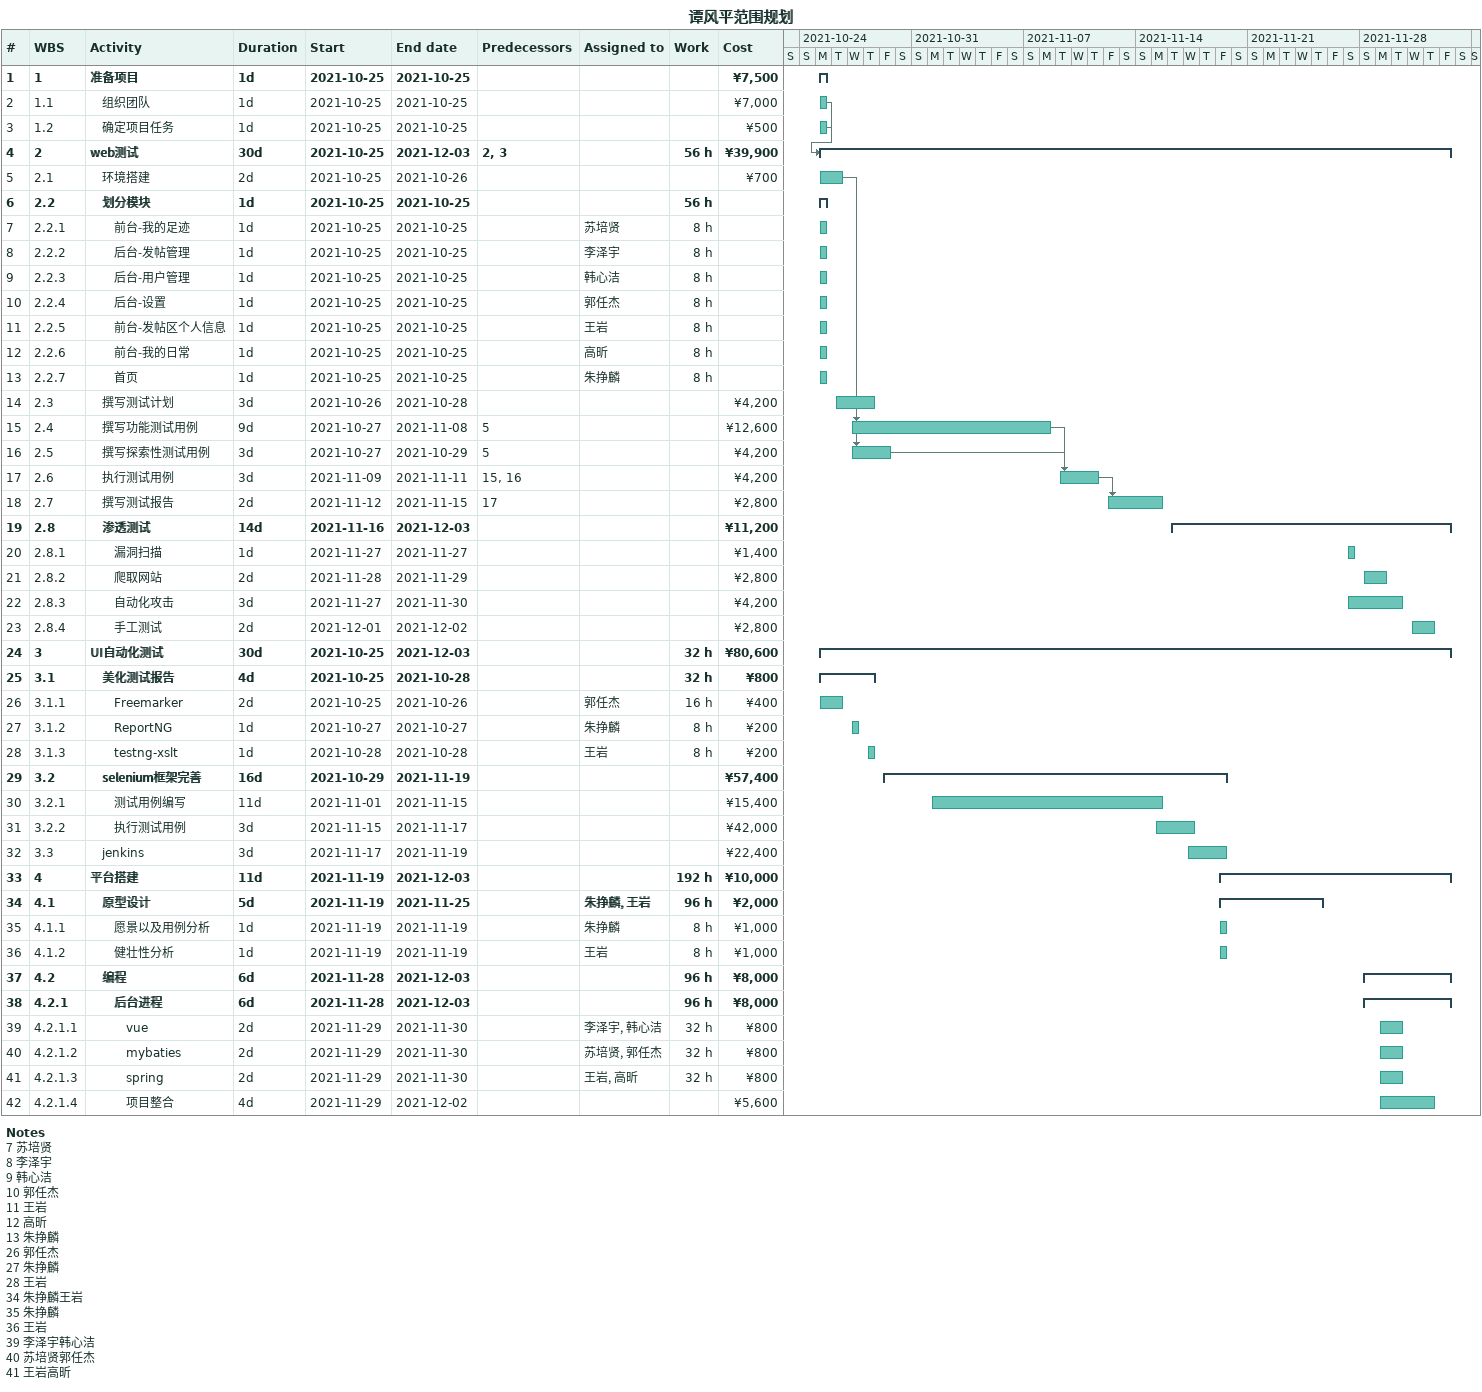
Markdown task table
谭风平范围规划

| ID | WBS | Task | Duration | Start | Finish | Predecessors | Resources | Work (h) | Cost (¥) |
|---|---|---|---|---|---|---|---|---|---|
| 1 | 1 | **准备项目** | 1d | 2021-10-25 | 2021-10-25 |  |  |  | 7500 |
| 2 | 1.1 | 组织团队 | 1d | 2021-10-25 | 2021-10-25 |  |  |  | 7000 |
| 3 | 1.2 | 确定项目任务 | 1d | 2021-10-25 | 2021-10-25 |  |  |  | 500 |
| 4 | 2 | **web测试** | 30d | 2021-10-25 | 2021-12-03 | 2, 3 |  | 56 | 39900 |
| 5 | 2.1 | 环境搭建 | 2d | 2021-10-25 | 2021-10-26 |  |  |  | 700 |
| 6 | 2.2 | **划分模块** | 1d | 2021-10-25 | 2021-10-25 |  |  | 56 |  |
| 7 | 2.2.1 | 前台-我的足迹 | 1d | 2021-10-25 | 2021-10-25 |  | 苏培贤 | 8 |  |
| 8 | 2.2.2 | 后台-发帖管理 | 1d | 2021-10-25 | 2021-10-25 |  | 李泽宇 | 8 |  |
| 9 | 2.2.3 | 后台-用户管理 | 1d | 2021-10-25 | 2021-10-25 |  | 韩心洁 | 8 |  |
| 10 | 2.2.4 | 后台-设置 | 1d | 2021-10-25 | 2021-10-25 |  | 郭任杰 | 8 |  |
| 11 | 2.2.5 | 前台-发帖区个人信息 | 1d | 2021-10-25 | 2021-10-25 |  | 王岩 | 8 |  |
| 12 | 2.2.6 | 前台-我的日常 | 1d | 2021-10-25 | 2021-10-25 |  | 高昕 | 8 |  |
| 13 | 2.2.7 | 首页 | 1d | 2021-10-25 | 2021-10-25 |  | 朱挣麟 | 8 |  |
| 14 | 2.3 | 撰写测试计划 | 3d | 2021-10-26 | 2021-10-28 |  |  |  | 4200 |
| 15 | 2.4 | 撰写功能测试用例 | 9d | 2021-10-27 | 2021-11-08 | 5 |  |  | 12600 |
| 16 | 2.5 | 撰写探索性测试用例 | 3d | 2021-10-27 | 2021-10-29 | 5 |  |  | 4200 |
| 17 | 2.6 | 执行测试用例 | 3d | 2021-11-09 | 2021-11-11 | 15, 16 |  |  | 4200 |
| 18 | 2.7 | 撰写测试报告 | 2d | 2021-11-12 | 2021-11-15 | 17 |  |  | 2800 |
| 19 | 2.8 | **渗透测试** | 14d | 2021-11-16 | 2021-12-03 |  |  |  | 11200 |
| 20 | 2.8.1 | 漏洞扫描 | 1d | 2021-11-27 | 2021-11-27 |  |  |  | 1400 |
| 21 | 2.8.2 | 爬取网站 | 2d | 2021-11-28 | 2021-11-29 |  |  |  | 2800 |
| 22 | 2.8.3 | 自动化攻击 | 3d | 2021-11-27 | 2021-11-30 |  |  |  | 4200 |
| 23 | 2.8.4 | 手工测试 | 2d | 2021-12-01 | 2021-12-02 |  |  |  | 2800 |
| 24 | 3 | **UI自动化测试** | 30d | 2021-10-25 | 2021-12-03 |  |  | 32 | 80600 |
| 25 | 3.1 | **美化测试报告** | 4d | 2021-10-25 | 2021-10-28 |  |  | 32 | 800 |
| 26 | 3.1.1 | Freemarker | 2d | 2021-10-25 | 2021-10-26 |  | 郭任杰 | 16 | 400 |
| 27 | 3.1.2 | ReportNG | 1d | 2021-10-27 | 2021-10-27 |  | 朱挣麟 | 8 | 200 |
| 28 | 3.1.3 | testng-xslt | 1d | 2021-10-28 | 2021-10-28 |  | 王岩 | 8 | 200 |
| 29 | 3.2 | **selenium框架完善** | 16d | 2021-10-29 | 2021-11-19 |  |  |  | 57400 |
| 30 | 3.2.1 | 测试用例编写 | 11d | 2021-11-01 | 2021-11-15 |  |  |  | 15400 |
| 31 | 3.2.2 | 执行测试用例 | 3d | 2021-11-15 | 2021-11-17 |  |  |  | 42000 |
| 32 | 3.3 | jenkins | 3d | 2021-11-17 | 2021-11-19 |  |  |  | 22400 |
| 33 | 4 | **平台搭建** | 11d | 2021-11-19 | 2021-12-03 |  |  | 192 | 10000 |
| 34 | 4.1 | **原型设计** | 5d | 2021-11-19 | 2021-11-25 |  | 朱挣麟, 王岩 | 96 | 2000 |
| 35 | 4.1.1 | 愿景以及用例分析 | 1d | 2021-11-19 | 2021-11-19 |  | 朱挣麟 | 8 | 1000 |
| 36 | 4.1.2 | 健壮性分析 | 1d | 2021-11-19 | 2021-11-19 |  | 王岩 | 8 | 1000 |
| 37 | 4.2 | **编程** | 6d | 2021-11-28 | 2021-12-03 |  |  | 96 | 8000 |
| 38 | 4.2.1 | **后台进程** | 6d | 2021-11-28 | 2021-12-03 |  |  | 96 | 8000 |
| 39 | 4.2.1.1 | vue | 2d | 2021-11-29 | 2021-11-30 |  | 李泽宇, 韩心洁 | 32 | 800 |
| 40 | 4.2.1.2 | mybaties | 2d | 2021-11-29 | 2021-11-30 |  | 苏培贤, 郭任杰 | 32 | 800 |
| 41 | 4.2.1.3 | spring | 2d | 2021-11-29 | 2021-11-30 |  | 王岩, 高昕 | 32 | 800 |
| 42 | 4.2.1.4 | 项目整合 | 4d | 2021-11-29 | 2021-12-02 |  |  |  | 5600 |

Notes
- 7: 苏培贤
- 8: 李泽宇
- 9: 韩心洁
- 10: 郭任杰
- 11: 王岩
- 12: 高昕
- 13: 朱挣麟
- 26: 郭任杰
- 27: 朱挣麟
- 28: 王岩
- 34: 朱挣麟王岩
- 35: 朱挣麟
- 36: 王岩
- 39: 李泽宇韩心洁
- 40: 苏培贤郭任杰
- 41: 王岩高昕
